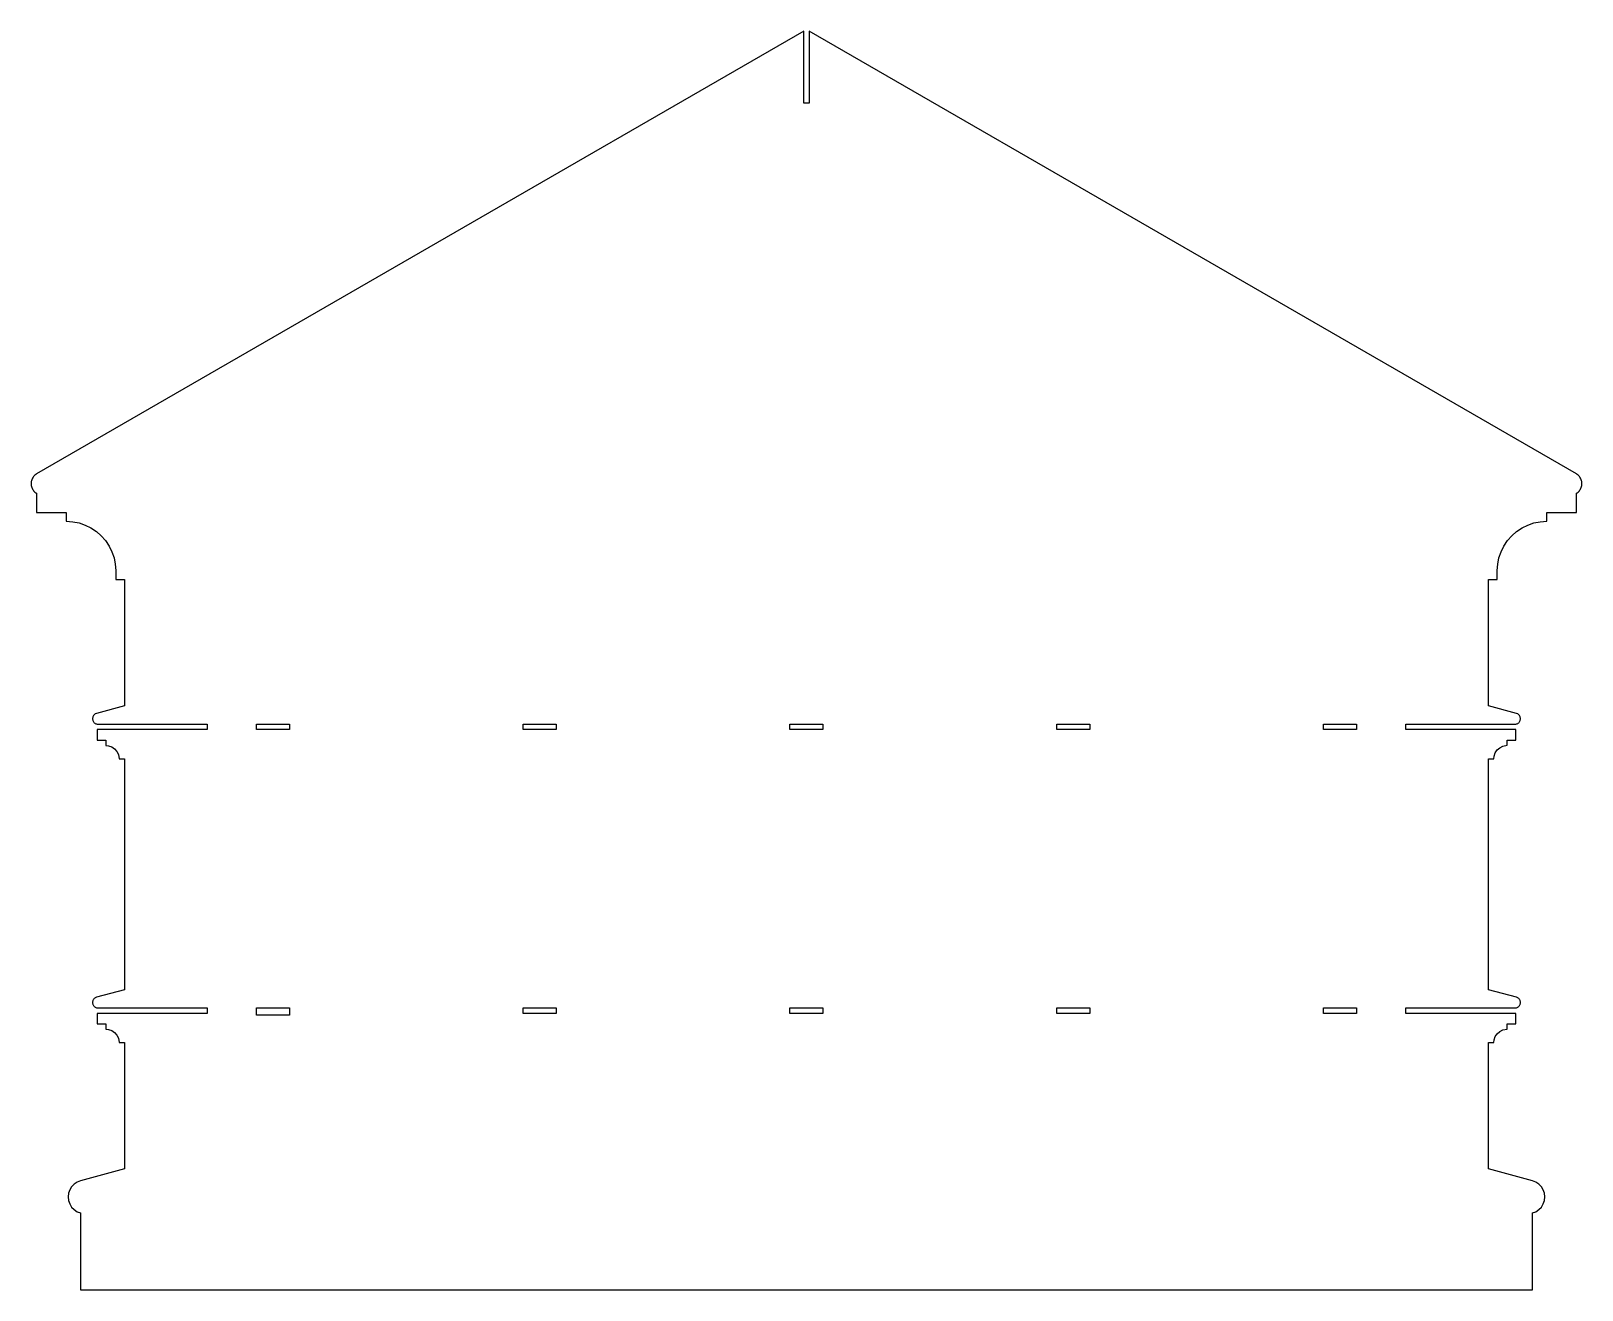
# Model space of a CAD drawing. Header units: millimetres. Extents: x 90426 to 91322, y 47339 to 48066.
import ezdxf

# ---------------------------------------------------------------- set-up
doc = ezdxf.new("R2010")
doc.units = ezdxf.units.MM
doc.layers.add('Layer3', color=31, linetype='Continuous')

msp = doc.modelspace()

# ---------------------------------------------------------------- linework, layer by layer
at = {"layer": 'Layer3'}
for points in [[(91287.24, 47779.13), (91290.59, 47780.79), (91294.13, 47781.99), (91297.71, 47782.7), (91297.79, 47782.72), (91301.52, 47782.96), (91301.52, 47788.04), (91318.67, 47788.04), (91318.67, 47799.15), (91319.14, 47799.46), (91319.58, 47799.8), (91319.99, 47800.18), (91320.36, 47800.59), (91320.7, 47801.04), (91321, 47801.51), (91321.25, 47802.01), (91321.46, 47802.52), (91321.63, 47803.05), (91321.75, 47803.6), (91321.82, 47804.15), (91321.84, 47804.71), (91321.82, 47805.27), (91321.75, 47805.82), (91321.63, 47806.36), (91321.46, 47806.9), (91321.25, 47807.41), (91321, 47807.91), (91320.7, 47808.38), (91320.36, 47808.83), (91319.99, 47809.24), (91319.58, 47809.62), (91319.14, 47809.96), (91318.67, 47810.27), (90875.76, 48065.98), (90875.76, 48024.28), (90872.58, 48024.28), (90872.58, 48065.98), (90429.67, 47810.27), (90429.2, 47809.96), (90428.76, 47809.62), (90428.35, 47809.24), (90427.98, 47808.83), (90427.64, 47808.38), (90427.34, 47807.91), (90427.09, 47807.41), (90426.88, 47806.9), (90426.71, 47806.36), (90426.59, 47805.82), (90426.52, 47805.27), (90426.49, 47804.71), (90426.52, 47804.15), (90426.59, 47803.6), (90426.71, 47803.05), (90426.88, 47802.52), (90427.09, 47802.01), (90427.34, 47801.51), (90427.64, 47801.04), (90427.98, 47800.59), (90428.35, 47800.18), (90428.76, 47799.8), (90429.2, 47799.46), (90429.67, 47799.15), (90429.67, 47788.04), (90446.81, 47788.04), (90446.81, 47782.96), (90450.54, 47782.72), (90454.21, 47781.99), (90457.75, 47780.79), (90461.1, 47779.13), (90464.21, 47777.06), (90467.02, 47774.59), (90469.48, 47771.78), (90471.56, 47768.67), (90473.21, 47765.32), (90474.42, 47761.78), (90475.15, 47758.12), (90475.39, 47754.45), (90475.39, 47749.37), (90480.47, 47749.37), (90480.47, 47676.35), (90464.29, 47672.02), (90463.61, 47671.73), (90463.3, 47671.53), (90463.02, 47671.29), (90462.76, 47671.03), (90462.54, 47670.73), (90462.36, 47670.41), (90462.21, 47670.07), (90462.11, 47669.72), (90462.04, 47669.35), (90462.02, 47668.98), (90462.04, 47668.62), (90462.11, 47668.25), (90462.21, 47667.9), (90462.36, 47667.56), (90462.54, 47667.24), (90462.76, 47666.94), (90463.02, 47666.68), (90463.3, 47666.44), (90463.61, 47666.24), (90463.94, 47666.07), (90464.29, 47665.95), (90464.59, 47665.87), (90528.09, 47665.87), (90528.09, 47662.69), (90464.59, 47662.69), (90464.59, 47656.66), (90469.67, 47656.66), (90469.67, 47653.49), (90471.17, 47653.39), (90473.07, 47652.74), (90474.73, 47651.63), (90476.05, 47650.13), (90476.94, 47648.33), (90477.43, 47645.87), (90480.47, 47645.87), (90480.47, 47512.52), (90464.29, 47508.19), (90463.61, 47507.9), (90463.3, 47507.7), (90463.02, 47507.46), (90462.76, 47507.2), (90462.54, 47506.9), (90462.36, 47506.58), (90462.21, 47506.24), (90462.11, 47505.89), (90462.04, 47505.52), (90462.02, 47505.15), (90462.04, 47504.79), (90462.11, 47504.42), (90462.21, 47504.07), (90462.36, 47503.73), (90462.54, 47503.41), (90462.76, 47503.11), (90463.02, 47502.85), (90463.3, 47502.61), (90463.61, 47502.41), (90463.94, 47502.24), (90464.29, 47502.12), (90464.59, 47502.04), (90528.09, 47502.04), (90528.09, 47498.86), (90464.59, 47498.86), (90464.59, 47492.83), (90469.67, 47492.83), (90469.67, 47489.66), (90471.17, 47489.56), (90473.07, 47488.91), (90474.73, 47487.8), (90476.05, 47486.3), (90476.94, 47484.5), (90477.43, 47482.04), (90480.47, 47482.04), (90480.47, 47409.01), (90455.07, 47402.2), (90453.12, 47401.44), (90451.37, 47400.28), (90449.92, 47398.77), (90448.84, 47396.98), (90448.16, 47394.99), (90447.94, 47392.91), (90448.16, 47390.82), (90448.84, 47388.84), (90449.92, 47387.05), (90451.37, 47385.53), (90453.12, 47384.37), (90455.07, 47383.61), (90455.07, 47339.16), (91293.27, 47339.16), (91293.27, 47383.61), (91295.22, 47384.37), (91296.97, 47385.53), (91298.41, 47387.05), (91299.5, 47388.84), (91300.18, 47390.82), (91300.4, 47392.91), (91300.18, 47394.99), (91299.5, 47396.98), (91298.41, 47398.77), (91296.97, 47400.28), (91295.22, 47401.44), (91293.27, 47402.2), (91267.87, 47409.01), (91267.87, 47482.04), (91271.04, 47482.04), (91271.14, 47483.53), (91271.79, 47485.43), (91272.9, 47487.09), (91274.4, 47488.41), (91276.2, 47489.3), (91278.66, 47489.79), (91278.66, 47492.83), (91283.74, 47492.83), (91283.74, 47498.86), (91220.24, 47498.86), (91220.24, 47502.04), (91283.74, 47502.04), (91284.05, 47502.12), (91284.4, 47502.24), (91284.73, 47502.41), (91285.04, 47502.61), (91285.32, 47502.85), (91285.57, 47503.11), (91285.8, 47503.41), (91285.98, 47503.73), (91286.13, 47504.07), (91286.23, 47504.42), (91286.3, 47504.79), (91286.32, 47505.15), (91286.3, 47505.52), (91286.23, 47505.89), (91286.13, 47506.24), (91285.98, 47506.58), (91285.8, 47506.9), (91285.57, 47507.2), (91285.32, 47507.46), (91285.04, 47507.7), (91284.73, 47507.9), (91284.05, 47508.19), (91267.87, 47512.52), (91267.87, 47645.87), (91271.04, 47645.87), (91271.14, 47647.36), (91271.79, 47649.26), (91272.9, 47650.92), (91274.4, 47652.24), (91276.2, 47653.13), (91278.66, 47653.62), (91278.66, 47656.66), (91283.74, 47656.66), (91283.74, 47662.69), (91220.24, 47662.69), (91220.24, 47665.87), (91283.74, 47665.87), (91284.05, 47665.95), (91284.4, 47666.07), (91284.73, 47666.24), (91285.04, 47666.44), (91285.32, 47666.68), (91285.57, 47666.94), (91285.8, 47667.24), (91285.98, 47667.56), (91286.13, 47667.9), (91286.23, 47668.25), (91286.3, 47668.62), (91286.32, 47668.98), (91286.3, 47669.35), (91286.23, 47669.72), (91286.13, 47670.07), (91285.98, 47670.41), (91285.8, 47670.73), (91285.57, 47671.03), (91285.32, 47671.29), (91285.04, 47671.53), (91284.73, 47671.73), (91284.05, 47672.02), (91267.87, 47676.35), (91267.87, 47749.37), (91272.95, 47749.37), (91272.95, 47754.39), (91272.95, 47754.45), (91273.19, 47758.12), (91273.92, 47761.78), (91275.12, 47765.32), (91276.78, 47768.67), (91278.85, 47771.78), (91281.32, 47774.59), (91284.13, 47777.06)], [(90575.72, 47665.87), (90575.72, 47662.69), (90556.67, 47662.69), (90556.67, 47665.87)], [(90729.71, 47665.87), (90729.71, 47662.69), (90710.66, 47662.69), (90710.66, 47665.87)], [(90864.64, 47665.87), (90883.69, 47665.87), (90883.69, 47662.69), (90864.64, 47662.69)], [(91018.63, 47665.87), (91037.68, 47665.87), (91037.68, 47662.69), (91018.63, 47662.69)], [(91172.62, 47665.87), (91191.67, 47665.87), (91191.67, 47662.69), (91172.62, 47662.69)], [(90575.72, 47502.04), (90575.72, 47497.91), (90556.67, 47497.91), (90556.67, 47502.04)], [(90729.71, 47502.04), (90729.71, 47498.86), (90710.66, 47498.86), (90710.66, 47502.04)], [(90864.64, 47502.04), (90883.69, 47502.04), (90883.69, 47498.86), (90864.64, 47498.86)], [(91018.63, 47502.04), (91037.68, 47502.04), (91037.68, 47498.86), (91018.63, 47498.86)], [(91172.62, 47502.04), (91191.67, 47502.04), (91191.67, 47498.86), (91172.62, 47498.86)]]:
    msp.add_lwpolyline(points, close=True, dxfattribs=at)

doc.saveas('drawing.dxf')
